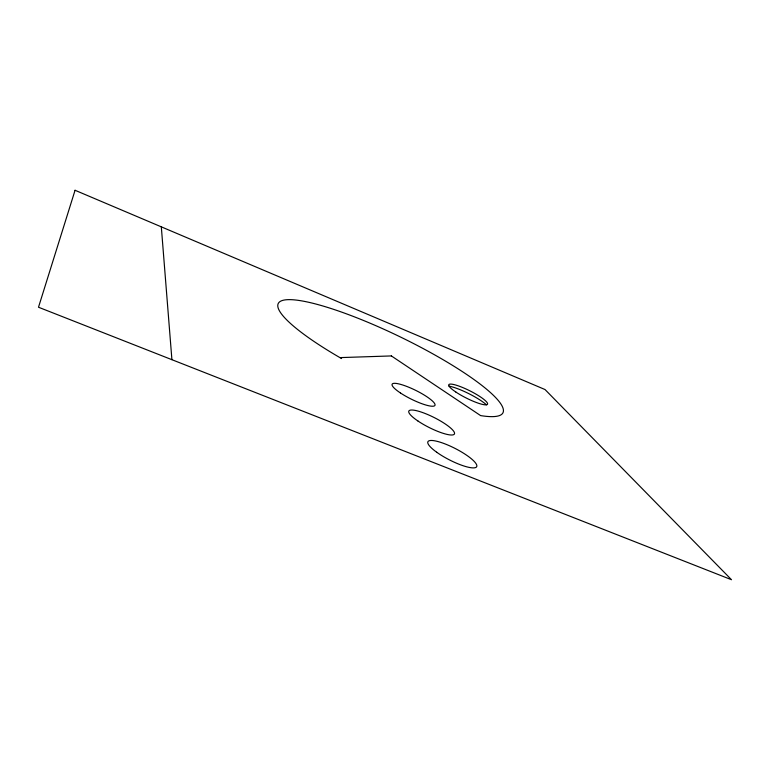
<?xml version="1.0" encoding="UTF-8"?>
<svg xmlns="http://www.w3.org/2000/svg" width="770" height="770" viewBox="0 0 770 770"><rect width="100%" height="100%" fill="white"/><g stroke="black" fill="none" stroke-linecap="round" stroke-linejoin="round"><path stroke-width="1.16" d="M161.315 226.852L171.912 359.686M449.045 386.155A24.996 4.707 26.7 0 1 486.447 404.808M75.065 190.277L38.5 307.23L731.5 579.723L545.025 389.543L75.065 190.277M391.372 355.933L341.023 357.578L341.534 358.541A124.836 23.321 25.9 0 1 292.542 299.742A124.836 23.321 25.9 0 1 452.481 365.346A124.836 23.321 25.9 0 1 480.596 415.588L391.372 355.933M455.84 392.026A21.714 4.033 26.7 0 0 487.372 404.433A21.714 4.033 26.7 0 0 461.211 386.935A21.714 4.033 26.7 0 0 455.84 392.026M436.686 452.221A27.374 6.381 27.1 0 0 476.514 466.918A27.374 6.381 27.1 0 0 443.751 443.424A27.374 6.381 27.1 0 0 436.686 452.221M417.985 421.036A25.497 5.573 26.7 0 0 454.416 433.982A25.497 5.573 26.7 0 0 422.547 412.518A25.497 5.573 26.7 0 0 417.985 421.036M400.439 392.96A23.87 4.909 26.3 0 0 434.867 405.501A23.87 4.909 26.3 0 0 405.357 385.905A23.87 4.909 26.3 0 0 400.439 392.96"/></g></svg>
